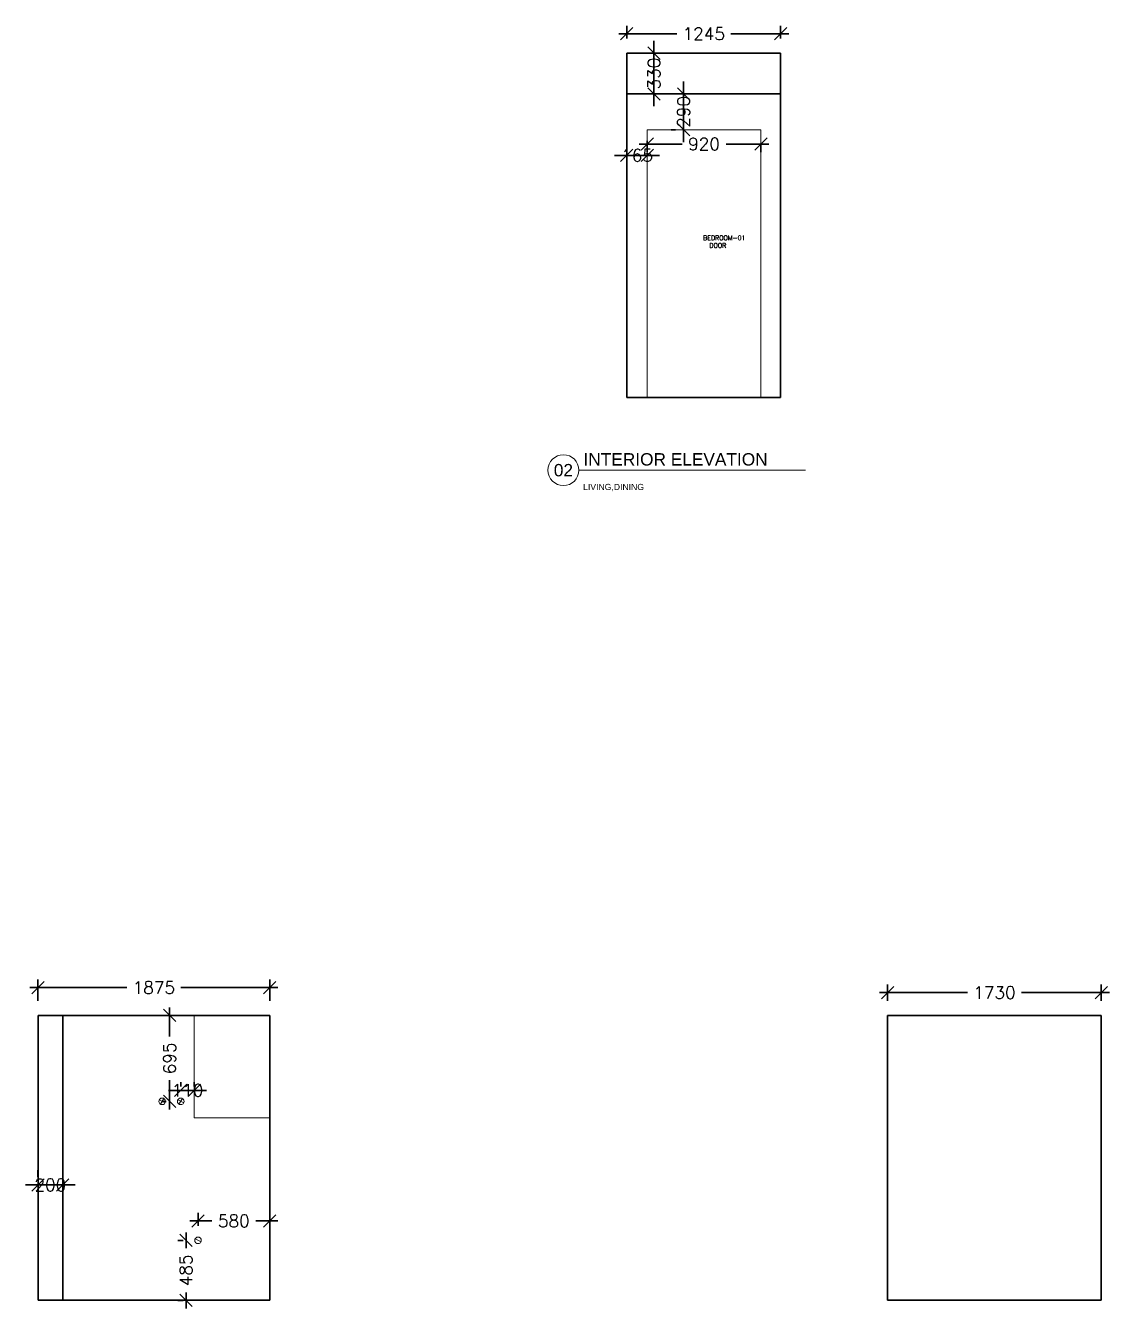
# Model space of a CAD drawing. Header units: millimetres. Extents: x -9330 to 74540, y -13540 to 80317.
# Drawn here: x 11163 to 19933, y 32139 to 42517 of the extents above; entities that cross this region are included whole.
import ezdxf
from ezdxf.enums import TextEntityAlignment as Align

# ---------------------------------------------------------------- set-up
doc = ezdxf.new("R2010")
doc.units = ezdxf.units.MM
for name, color, linetype, lineweight in [('LS_DR_Door', 34, 'Continuous', 5), ('LS_DR_Elivation', 7, 'Continuous', 35), ('LS_DR_Plumbing', 5, 'Continuous', 5), ('LS_DR_Symbol', 6, 'Continuous', 0), ('LS_DR_Window', 30, 'Continuous', 5)]:
    doc.layers.add(name, color=color, linetype=linetype, lineweight=lineweight)
doc.layers.add('LS_DR_TEXT', color=7, linetype='Continuous')
doc.styles.add('ROMANS', font='romans.shx')
doc.styles.get("Standard").update_dxf_attribs({"font": 'arial.ttf'})
doc.dimstyles.new('MD50', dxfattribs={"dimscale": 50, "dimtxt": 1.9, "dimasz": 1.3, "dimexe": 1.3, "dimexo": 2.38, "dimgap": 1, "dimtad": 1, "dimdec": 0, "dimzin": 3, "dimdsep": 46, "dimtxsty": 'ROMANS', "dimblk": 'OBLIQUE', "dimcen": -1.9, "dimdle": 1.3, "dimclrd": 150, "dimclre": 150, "dimclrt": 256, "dimadec": 0, "dimazin": 0, "dimtfac": 1, "dimtdec": 0, "dimtix": 1, "dimtmove": 2, "dimatfit": 3, "dimfxl": 1, "dimtolj": 1, "dimtzin": 3, "dimarcsym": 0})

# ---------------------------------------------------------------- blocks, each defined once
blk = doc.blocks.new('_Oblique')
at = {"color": 0, "linetype": 'ByBlock', "lineweight": -2}
blk.add_line((-0.5, -0.5), (0.5, 0.5), dxfattribs=at)
blk = doc.blocks.new('*D379')
at = {"layer": 'Defpoints', "color": 0, "ltscale": 0.25, "transparency": 16777216}
for p in [(17273, 42451), (16028, 42294), (17273, 42294)]:
    blk.add_point(p, dxfattribs=at)
at = {"layer": 'LS_DR_Elivation', "color": 5, "ltscale": 0.25, "transparency": 16777216}
for p, q in [((15963, 42451), (16432, 42451)), ((17338, 42451), (16870, 42451))]:
    blk.add_line(p, q, dxfattribs=at)
at = {"layer": 'LS_DR_Elivation', "color": 8, "ltscale": 0.25, "transparency": 16777216}
for p, q in [((16028, 42413), (16028, 42516)), ((17273, 42413), (17273, 42516))]:
    blk.add_line(p, q, dxfattribs=at)
at = {"layer": 'LS_DR_Elivation', "color": 5, "ltscale": 0.25, "transparency": 16777216, "xscale": 100, "yscale": 100, "zscale": 100, "rotation": 180}
blk.add_blockref('_Oblique', (16028, 42451), dxfattribs=at)
at = {"layer": 'LS_DR_Elivation', "color": 5, "ltscale": 0.25, "transparency": 16777216, "xscale": 100, "yscale": 100, "zscale": 100}
blk.add_blockref('_Oblique', (17273, 42451), dxfattribs=at)
at = {"layer": 'LS_DR_Elivation', "color": 1, "ltscale": 0.25, "transparency": 16777216, "insert": (16651, 42451), "char_height": 100, "attachment_point": 5, "style": 'ROMANS'}
blk.add_mtext('\\A1;1245', dxfattribs=at)
blk = doc.blocks.new('*U6')
at = {"linetype": 'Continuous'}
blk.add_line((5, 0), (78.33, 0), dxfattribs=at)
blk.add_circle((0, 0), 5, dxfattribs=at)
at = {"color": 7}
for tag, p, height in [('LABELNAME', (6.5, 1.5), 4), ('DES.LINE.01', (6.37, -3.27), 2), ('DES.LINE.02', (6.37, -6.39), 2)]:
    blk.add_attdef(tag, p, '', height=height, dxfattribs=at)
blk.add_attdef('88', text='', height=4, dxfattribs=at).set_placement((0, 0), align=Align.MIDDLE_CENTER)
blk = doc.blocks.new('*D333')
at = {"layer": 'Defpoints', "color": 0, "ltscale": 0.25, "transparency": 16777216}
for p in [(16248, 42294), (16266, 42294), (16266, 41964)]:
    blk.add_point(p, dxfattribs=at)
at = {"layer": 'LS_DR_Elivation', "color": 5, "ltscale": 0.25, "transparency": 16777216}
for p, q in [((16248, 42294), (16248, 42394)), ((16248, 41964), (16248, 42294)), ((16248, 41964), (16248, 41864))]:
    blk.add_line(p, q, dxfattribs=at)
at = {"layer": 'LS_DR_Elivation', "color": 8, "ltscale": 0.25, "transparency": 16777216}
for p, q in [((16147, 42294), (16183, 42294)), ((16147, 41964), (16183, 41964))]:
    blk.add_line(p, q, dxfattribs=at)
at = {"layer": 'LS_DR_Elivation', "color": 5, "ltscale": 0.25, "transparency": 16777216, "xscale": 100, "yscale": 100, "zscale": 100}
for p, rotation in [((16248, 42294), 270), ((16248, 41964), 90)]:
    blk.add_blockref('_Oblique', p, dxfattribs=dict(at, rotation=rotation))
at = {"layer": 'LS_DR_Elivation', "color": 1, "ltscale": 0.25, "transparency": 16777216, "insert": (16248, 42129), "char_height": 100, "attachment_point": 5, "rotation": 90, "style": 'ROMANS'}
blk.add_mtext('\\A1;330', dxfattribs=at)
blk = doc.blocks.new('*D335')
at = {"layer": 'Defpoints', "color": 0, "ltscale": 0.25, "transparency": 16777216}
for p in [(16028, 41467), (16193, 41467), (16193, 41467)]:
    blk.add_point(p, dxfattribs=at)
at = {"layer": 'LS_DR_Elivation', "color": 8, "ltscale": 0.25, "transparency": 16777216}
for p, q in [((16028, 41586), (16028, 41532)), ((16193, 41586), (16193, 41532))]:
    blk.add_line(p, q, dxfattribs=at)
at = {"layer": 'LS_DR_Elivation', "color": 5, "ltscale": 0.25, "transparency": 16777216}
for p, q in [((16028, 41467), (15928, 41467)), ((16028, 41467), (16193, 41467)), ((16193, 41467), (16293, 41467))]:
    blk.add_line(p, q, dxfattribs=at)
at = {"layer": 'LS_DR_Elivation', "color": 5, "ltscale": 0.25, "transparency": 16777216, "xscale": 100, "yscale": 100, "zscale": 100}
blk.add_blockref('_Oblique', (16028, 41467), dxfattribs=at)
at = {"layer": 'LS_DR_Elivation', "color": 5, "ltscale": 0.25, "transparency": 16777216, "xscale": 100, "yscale": 100, "zscale": 100, "rotation": 180}
blk.add_blockref('_Oblique', (16193, 41467), dxfattribs=at)
at = {"layer": 'LS_DR_Elivation', "color": 1, "ltscale": 0.25, "transparency": 16777216, "insert": (16111, 41467), "char_height": 100, "attachment_point": 5, "style": 'ROMANS'}
blk.add_mtext('\\A1;165', dxfattribs=at)
blk = doc.blocks.new('*D336')
at = {"layer": 'Defpoints', "color": 0, "ltscale": 0.25, "transparency": 16777216}
for p in [(16193, 41674), (17113, 41674), (17113, 41559)]:
    blk.add_point(p, dxfattribs=at)
at = {"layer": 'LS_DR_Elivation', "color": 5, "ltscale": 0.25, "transparency": 16777216}
for p, q in [((16128, 41559), (16475, 41559)), ((17178, 41559), (16832, 41559))]:
    blk.add_line(p, q, dxfattribs=at)
at = {"layer": 'LS_DR_Elivation', "color": 8, "ltscale": 0.25, "transparency": 16777216}
for p, q in [((16193, 41555), (16193, 41494)), ((17113, 41555), (17113, 41494))]:
    blk.add_line(p, q, dxfattribs=at)
at = {"layer": 'LS_DR_Elivation', "color": 5, "ltscale": 0.25, "transparency": 16777216, "xscale": 100, "yscale": 100, "zscale": 100, "rotation": 180}
blk.add_blockref('_Oblique', (16193, 41559), dxfattribs=at)
at = {"layer": 'LS_DR_Elivation', "color": 5, "ltscale": 0.25, "transparency": 16777216, "xscale": 100, "yscale": 100, "zscale": 100}
blk.add_blockref('_Oblique', (17113, 41559), dxfattribs=at)
at = {"layer": 'LS_DR_Elivation', "color": 1, "ltscale": 0.25, "transparency": 16777216, "insert": (16653, 41559), "char_height": 100, "attachment_point": 5, "style": 'ROMANS'}
blk.add_mtext('\\A1;920', dxfattribs=at)
blk = doc.blocks.new('*D337')
at = {"layer": 'Defpoints', "color": 0, "ltscale": 0.25, "transparency": 16777216}
for p in [(16487, 41964), (16507, 41964), (16507, 41674)]:
    blk.add_point(p, dxfattribs=at)
at = {"layer": 'LS_DR_Elivation', "color": 5, "ltscale": 0.25, "transparency": 16777216}
for p, q in [((16487, 41964), (16487, 42064)), ((16487, 41674), (16487, 41964)), ((16487, 41674), (16487, 41574))]:
    blk.add_line(p, q, dxfattribs=at)
at = {"layer": 'LS_DR_Elivation', "color": 8, "ltscale": 0.25, "transparency": 16777216}
for p, q in [((16388, 41964), (16422, 41964)), ((16388, 41674), (16422, 41674))]:
    blk.add_line(p, q, dxfattribs=at)
at = {"layer": 'LS_DR_Elivation', "color": 5, "ltscale": 0.25, "transparency": 16777216, "xscale": 100, "yscale": 100, "zscale": 100}
for p, rotation in [((16487, 41964), 270), ((16487, 41674), 90)]:
    blk.add_blockref('_Oblique', p, dxfattribs=dict(at, rotation=rotation))
at = {"layer": 'LS_DR_Elivation', "color": 1, "ltscale": 0.25, "transparency": 16777216, "insert": (16487, 41819), "char_height": 100, "attachment_point": 5, "rotation": 90, "style": 'ROMANS'}
blk.add_mtext('\\A1;290', dxfattribs=at)
blk = doc.blocks.new('*D320')
at = {"layer": 'Defpoints', "color": 0, "ltscale": 0.25, "transparency": 16777216}
for p in [(11263, 34735), (11263, 34509), (13138, 34509)]:
    blk.add_point(p, dxfattribs=at)
at = {"layer": 'LS_DR_Elivation', "color": 8, "ltscale": 0.25, "transparency": 16777216}
for p, q in [((11263, 34628), (11263, 34800)), ((13138, 34628), (13138, 34800))]:
    blk.add_line(p, q, dxfattribs=at)
at = {"layer": 'LS_DR_Elivation', "color": 5, "ltscale": 0.25, "transparency": 16777216}
for p, q in [((11198, 34735), (11982, 34735)), ((13203, 34735), (12420, 34735))]:
    blk.add_line(p, q, dxfattribs=at)
at = {"layer": 'LS_DR_Elivation', "color": 5, "ltscale": 0.25, "transparency": 16777216, "xscale": 100, "yscale": 100, "zscale": 100, "rotation": 180}
blk.add_blockref('_Oblique', (11263, 34735), dxfattribs=at)
at = {"layer": 'LS_DR_Elivation', "color": 5, "ltscale": 0.25, "transparency": 16777216, "xscale": 100, "yscale": 100, "zscale": 100}
blk.add_blockref('_Oblique', (13138, 34735), dxfattribs=at)
at = {"layer": 'LS_DR_Elivation', "color": 1, "ltscale": 0.25, "transparency": 16777216, "insert": (12201, 34735), "char_height": 100, "attachment_point": 5, "style": 'ROMANS'}
blk.add_mtext('\\A1;1875', dxfattribs=at)
blk = doc.blocks.new('*D321')
at = {"layer": 'Defpoints', "color": 0, "ltscale": 0.25, "transparency": 16777216}
for p in [(19868, 34694), (18138, 34509), (19868, 34509)]:
    blk.add_point(p, dxfattribs=at)
at = {"layer": 'LS_DR_Elivation', "color": 5, "ltscale": 0.25, "transparency": 16777216}
for p, q in [((18073, 34694), (18784, 34694)), ((19933, 34694), (19222, 34694))]:
    blk.add_line(p, q, dxfattribs=at)
at = {"layer": 'LS_DR_Elivation', "color": 8, "ltscale": 0.25, "transparency": 16777216}
for p, q in [((18138, 34628), (18138, 34759)), ((19868, 34628), (19868, 34759))]:
    blk.add_line(p, q, dxfattribs=at)
at = {"layer": 'LS_DR_Elivation', "color": 5, "ltscale": 0.25, "transparency": 16777216, "xscale": 100, "yscale": 100, "zscale": 100, "rotation": 180}
blk.add_blockref('_Oblique', (18138, 34694), dxfattribs=at)
at = {"layer": 'LS_DR_Elivation', "color": 5, "ltscale": 0.25, "transparency": 16777216, "xscale": 100, "yscale": 100, "zscale": 100}
blk.add_blockref('_Oblique', (19868, 34694), dxfattribs=at)
at = {"layer": 'LS_DR_Elivation', "color": 1, "ltscale": 0.25, "transparency": 16777216, "insert": (19003, 34694), "char_height": 100, "attachment_point": 5, "style": 'ROMANS'}
blk.add_mtext('\\A1;1730', dxfattribs=at)
blk = doc.blocks.new('*D340')
at = {"layer": 'Defpoints', "color": 0, "ltscale": 0.25, "transparency": 16777216}
for p in [(11263, 33138), (11263, 33138), (11463, 33138)]:
    blk.add_point(p, dxfattribs=at)
at = {"layer": 'LS_DR_Elivation', "color": 8, "ltscale": 0.25, "transparency": 16777216}
for p, q in [((11263, 33257), (11263, 33203)), ((11463, 33257), (11463, 33203))]:
    blk.add_line(p, q, dxfattribs=at)
at = {"layer": 'LS_DR_Elivation', "color": 5, "ltscale": 0.25, "transparency": 16777216}
for p, q in [((11263, 33138), (11163, 33138)), ((11463, 33138), (11263, 33138)), ((11463, 33138), (11563, 33138))]:
    blk.add_line(p, q, dxfattribs=at)
at = {"layer": 'LS_DR_Elivation', "color": 5, "ltscale": 0.25, "transparency": 16777216, "xscale": 100, "yscale": 100, "zscale": 100}
blk.add_blockref('_Oblique', (11263, 33138), dxfattribs=at)
at = {"layer": 'LS_DR_Elivation', "color": 5, "ltscale": 0.25, "transparency": 16777216, "xscale": 100, "yscale": 100, "zscale": 100, "rotation": 180}
blk.add_blockref('_Oblique', (11463, 33138), dxfattribs=at)
at = {"layer": 'LS_DR_Elivation', "color": 1, "ltscale": 0.25, "transparency": 16777216, "insert": (11363, 33138), "char_height": 100, "attachment_point": 5, "style": 'ROMANS'}
blk.add_mtext('\\A1;200', dxfattribs=at)
blk = doc.blocks.new('*D345')
at = {"layer": 'Defpoints', "color": 0, "ltscale": 0.25, "transparency": 16777216}
for p in [(12528, 33903), (12418, 33814), (12528, 33814)]:
    blk.add_point(p, dxfattribs=at)
at = {"layer": 'LS_DR_Elivation', "color": 8, "ltscale": 0.25, "transparency": 16777216}
for p, q in [((12418, 33933), (12418, 33968)), ((12528, 33933), (12528, 33968))]:
    blk.add_line(p, q, dxfattribs=at)
at = {"layer": 'LS_DR_Elivation', "color": 5, "ltscale": 0.25, "transparency": 16777216}
for p, q in [((12418, 33903), (12318, 33903)), ((12418, 33903), (12528, 33903)), ((12528, 33903), (12628, 33903))]:
    blk.add_line(p, q, dxfattribs=at)
at = {"layer": 'LS_DR_Elivation', "color": 5, "ltscale": 0.25, "transparency": 16777216, "xscale": 100, "yscale": 100, "zscale": 100}
blk.add_blockref('_Oblique', (12418, 33903), dxfattribs=at)
at = {"layer": 'LS_DR_Elivation', "color": 5, "ltscale": 0.25, "transparency": 16777216, "xscale": 100, "yscale": 100, "zscale": 100, "rotation": 180}
blk.add_blockref('_Oblique', (12528, 33903), dxfattribs=at)
at = {"layer": 'LS_DR_Elivation', "color": 1, "ltscale": 0.25, "transparency": 16777216, "insert": (12473, 33903), "char_height": 100, "attachment_point": 5, "style": 'ROMANS'}
blk.add_mtext('\\A1;110', dxfattribs=at)
blk = doc.blocks.new('*D346')
at = {"layer": 'Defpoints', "color": 0, "ltscale": 0.25, "transparency": 16777216}
for p in [(12328, 34509), (12424, 34509), (12418, 33814)]:
    blk.add_point(p, dxfattribs=at)
at = {"layer": 'LS_DR_Elivation', "color": 5, "ltscale": 0.25, "transparency": 16777216}
for p, q in [((12328, 34574), (12328, 34338)), ((12328, 33749), (12328, 33986))]:
    blk.add_line(p, q, dxfattribs=at)
at = {"layer": 'LS_DR_Elivation', "color": 8, "ltscale": 0.25, "transparency": 16777216}
for p, q in [((12305, 34509), (12263, 34509)), ((12299, 33814), (12263, 33814))]:
    blk.add_line(p, q, dxfattribs=at)
at = {"layer": 'LS_DR_Elivation', "color": 5, "ltscale": 0.25, "transparency": 16777216, "xscale": 100, "yscale": 100, "zscale": 100}
for p, rotation in [((12328, 34509), 90), ((12328, 33814), 270)]:
    blk.add_blockref('_Oblique', p, dxfattribs=dict(at, rotation=rotation))
at = {"layer": 'LS_DR_Elivation', "color": 1, "ltscale": 0.25, "transparency": 16777216, "insert": (12328, 34162), "char_height": 100, "attachment_point": 5, "rotation": 90, "style": 'ROMANS'}
blk.add_mtext('\\A1;695', dxfattribs=at)
blk = doc.blocks.new('*D347')
at = {"layer": 'Defpoints', "color": 0, "ltscale": 0.25, "transparency": 16777216}
for p in [(13138, 32847), (12558, 32689), (13138, 32689)]:
    blk.add_point(p, dxfattribs=at)
at = {"layer": 'LS_DR_Elivation', "color": 8, "ltscale": 0.25, "transparency": 16777216}
for p, q in [((12558, 32808), (12558, 32912)), ((13138, 32808), (13138, 32912))]:
    blk.add_line(p, q, dxfattribs=at)
at = {"layer": 'LS_DR_Elivation', "color": 5, "ltscale": 0.25, "transparency": 16777216}
for p, q in [((12493, 32847), (12670, 32847)), ((13203, 32847), (13027, 32847))]:
    blk.add_line(p, q, dxfattribs=at)
at = {"layer": 'LS_DR_Elivation', "color": 5, "ltscale": 0.25, "transparency": 16777216, "xscale": 100, "yscale": 100, "zscale": 100, "rotation": 180}
blk.add_blockref('_Oblique', (12558, 32847), dxfattribs=at)
at = {"layer": 'LS_DR_Elivation', "color": 5, "ltscale": 0.25, "transparency": 16777216, "xscale": 100, "yscale": 100, "zscale": 100}
blk.add_blockref('_Oblique', (13138, 32847), dxfattribs=at)
at = {"layer": 'LS_DR_Elivation', "color": 1, "ltscale": 0.25, "transparency": 16777216, "insert": (12848, 32847), "char_height": 100, "attachment_point": 5, "style": 'ROMANS'}
blk.add_mtext('\\A1;580', dxfattribs=at)
blk = doc.blocks.new('*D348')
at = {"layer": 'Defpoints', "color": 0, "ltscale": 0.25, "transparency": 16777216}
for p in [(12558, 32689), (12461, 32204), (12558, 32204)]:
    blk.add_point(p, dxfattribs=at)
at = {"layer": 'LS_DR_Elivation', "color": 8, "ltscale": 0.25, "transparency": 16777216}
for p, q in [((12439, 32689), (12396, 32689)), ((12439, 32204), (12396, 32204))]:
    blk.add_line(p, q, dxfattribs=at)
at = {"layer": 'LS_DR_Elivation', "color": 5, "ltscale": 0.25, "transparency": 16777216}
for p, q in [((12461, 32754), (12461, 32626)), ((12461, 32139), (12461, 32268))]:
    blk.add_line(p, q, dxfattribs=at)
at = {"layer": 'LS_DR_Elivation', "color": 5, "ltscale": 0.25, "transparency": 16777216, "xscale": 100, "yscale": 100, "zscale": 100}
for p, rotation in [((12461, 32689), 90), ((12461, 32204), 270)]:
    blk.add_blockref('_Oblique', p, dxfattribs=dict(at, rotation=rotation))
at = {"layer": 'LS_DR_Elivation', "color": 1, "ltscale": 0.25, "transparency": 16777216, "insert": (12461, 32447), "char_height": 100, "attachment_point": 5, "rotation": 90, "style": 'ROMANS'}
blk.add_mtext('\\A1;485', dxfattribs=at)

msp = doc.modelspace()

# ---------------------------------------------------------------- linework, layer by layer
at = {"layer": 'LS_DR_Door', "ltscale": 0.25}
for p, q in [((16193.2, 41674.5), (16193.2, 39509.5)), ((16193.2, 41674.5), (17113.2, 41674.5)), ((17113.2, 41674.5), (17113.2, 39509.5))]:
    msp.add_line(p, q, dxfattribs=at)
at = {"layer": 'LS_DR_Elivation', "color": 9, "ltscale": 0.25, "true_color": 0xc7c8ca}
for p, q in [((16028.2, 42294.5), (16028.2, 39509.5)), ((16028.2, 42294.5), (17273.2, 42294.5)), ((17273.2, 42294.5), (17273.2, 39509.5)), ((16028.2, 41964.5), (17273.2, 41964.5)), ((16028.2, 39509.5), (17273.2, 39509.5)), ((11263.2, 34509.5), (11263.2, 32204.5)), ((11263.2, 34509.5), (13138.2, 34509.5)), ((11463.2, 34509.5), (11463.2, 32204.5)), ((13138.2, 34509.5), (13138.2, 32204.5)), ((18138.2, 34509.5), (18138.2, 32204.5)), ((18138.2, 32204.5), (18138.2, 34509.5)), ((18138.2, 34509.5), (19868.2, 34509.5)), ((19868.2, 34509.5), (19868.2, 32204.5)), ((11263.2, 32204.5), (11653.2, 32204.5)), ((11653.2, 32204.5), (13138.2, 32204.5)), ((18138.2, 32204.5), (19868.2, 32204.5))]:
    msp.add_line(p, q, dxfattribs=at)
at = {"layer": 'LS_DR_Plumbing', "ltscale": 0.25}
for p, q in [((12253.4, 33791.8), (12282.5, 33836.6)), ((12253.4, 33791.8), (12282.5, 33836.6)), ((12403.4, 33791.8), (12432.5, 33836.6)), ((12292.3, 33803.3), (12243.9, 33825.8)), ((12292.3, 33803.3), (12243.9, 33825.8)), ((12442.3, 33803.3), (12393.9, 33825.8)), ((12582.5, 32678.6), (12534.1, 32701.1)), ((12582.5, 32678.6), (12534.1, 32701.1))]:
    msp.add_line(p, q, dxfattribs=at)
at = {"layer": 'LS_DR_Plumbing'}
for centre in [(12268, 33814.2), (12268, 33814.2), (12418, 33814.2), (12558.2, 32689.5), (12558.2, 32689.5)]:
    msp.add_circle(centre, 26.7, dxfattribs=at)
at = {"layer": 'LS_DR_Window', "ltscale": 0.25}
for p, q in [((12528.2, 34509.5), (12528.2, 33679.5)), ((12528.2, 33679.5), (13138.2, 33679.5))]:
    msp.add_line(p, q, dxfattribs=at)

# ---------------------------------------------------------------- block references
at = {"layer": 'LS_DR_Symbol', "ltscale": 0.25}
ref = msp.add_blockref('*U6', (15515.1, 38920.5), dxfattribs=dict(at, xscale=25, yscale=25, zscale=25))
ref.add_attrib('88', '02', dxfattribs={"layer": '0', "color": 7, "height": 100}).set_placement((15515.1, 38920.5), align=Align.MIDDLE_CENTER)
ref.add_attrib('LABELNAME', 'INTERIOR ELEVATION ', (15677.6, 38958), dxfattribs={"layer": '0', "color": 7, "height": 100})
ref.add_attrib('DES.LINE.01', 'LIVING,DINING', (15674.5, 38759.5), dxfattribs={"layer": '0', "color": 7, "height": 50})

# ---------------------------------------------------------------- texts
at = {"layer": 'LS_DR_TEXT', "ltscale": 0.25, "insert": (16646.4, 40818.7), "char_height": 36.9, "attachment_point": 1, "style": 'ROMANS'}
msp.add_mtext_dynamic_manual_height_columns('BEDROOM-01\\P  DOOR', width=464.446, gutter_width=359.4, heights=[0], dxfattribs=at)

# ---------------------------------------------------------------- dimensions: what is measured, and where the dimension line sits
at = {"layer": 'LS_DR_Elivation', "color": 9, "ltscale": 0.25, "true_color": 0xc7c8ca}
for base, p1, p2, picture, middle in [((17273.2, 42451), (16028.2, 42294.5), (17273.2, 42294.5), '*D379', (16650.7, 42451)), ((17113.2, 41559), (16193.2, 41674.5), (17113.2, 41674.5), '*D336', (16653.2, 41559)), ((16193.2, 41467.5), (16028.2, 41467.5), (16193.2, 41467.5), '*D335', (16110.7, 41467.5)), ((11263.2, 34735), (13138.2, 34509.5), (11263.2, 34509.5), '*D320', (12200.7, 34735)), ((19868.2, 34694), (18138.2, 34509.5), (19868.2, 34509.5), '*D321', (19003.2, 34694)), ((12528.2, 33903), (12418, 33814.2), (12528.2, 33814.2), '*D345', (12473.1, 33903)), ((11263.2, 33138.5), (11463.2, 33138.5), (11263.2, 33138.5), '*D340', (11363.2, 33138.5)), ((13138.2, 32847.5), (12558.2, 32689.5), (13138.2, 32689.5), '*D347', (12848.2, 32847.5))]:
    dim = msp.add_linear_dim(base=base, p1=p1, p2=p2, dimstyle='MD50', override={"dimtxt": 2, "dimasz": 2, "dimtad": 0, "dimclrd": 5, "dimclre": 8, "dimclrt": 1, "dimfxl": 30, "dimlwd": 65535, "dimlwe": 65535, "dimarcsym": 2}, dxfattribs=at)
    dim.commit()
    dim.dimension.update_dxf_attribs({"geometry": picture, "text_midpoint": middle})
for base, p1, p2, picture, middle in [((16248.2, 42294.5), (16266.2, 41964.5), (16266.2, 42294.5), '*D333', (16248.2, 42129.5)), ((16486.7, 41964.5), (16507.2, 41674.5), (16507.2, 41964.5), '*D337', (16486.7, 41819.5)), ((12328.2, 34509.5), (12418, 33814.2), (12423.8, 34509.5), '*D346', (12328.2, 34161.8)), ((12461.2, 32204.5), (12558.2, 32689.5), (12558.2, 32204.5), '*D348', (12461.2, 32447))]:
    dim = msp.add_linear_dim(base=base, p1=p1, p2=p2, angle=90, dimstyle='MD50', override={"dimtxt": 2, "dimasz": 2, "dimtad": 0, "dimclrd": 5, "dimclre": 8, "dimclrt": 1, "dimfxl": 30, "dimlwd": 65535, "dimlwe": 65535, "dimarcsym": 2}, dxfattribs=at)
    dim.commit()
    dim.dimension.update_dxf_attribs({"geometry": picture, "text_midpoint": middle})

doc.saveas('drawing.dxf')
